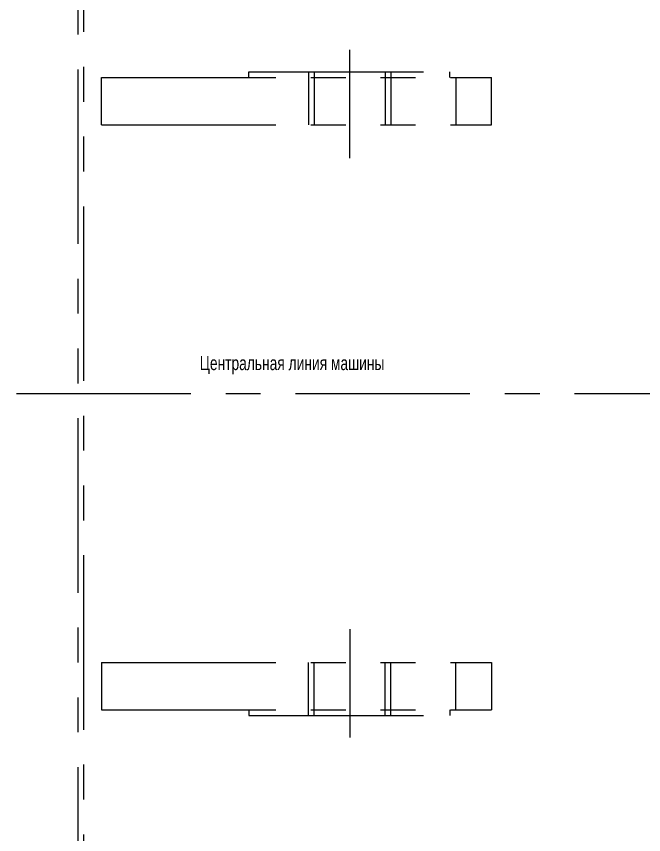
# Model space of a CAD drawing. Header units: millimetres. Extents: x 0 to 12600, y 0 to 8910.
# Drawn here: x 1745 to 3093, y 3569 to 5328 of the extents above; entities that cross this region are included whole.
import ezdxf

# ---------------------------------------------------------------- set-up
doc = ezdxf.new("R2010")
doc.units = ezdxf.units.MM
doc.header["$LTSCALE"] = 300
doc.linetypes.add('G', pattern=[2, 1.25, -0.25, 0.25, -0.25])
doc.linetypes.add('K', pattern=[2.5, 1.25, -0.25, 0.25, -0.25, 0.25, -0.25])
for name, color, linetype in [('01', 7, 'Continuous'), ('05', 4, 'G'), ('07', 6, 'K')]:
    doc.layers.add(name, color=color, linetype=linetype)
doc.styles.get("Standard").update_dxf_attribs({"font": 'isocp', "width": 0.707, "bigfont": 'intecad.shx'})

msp = doc.modelspace()

# ---------------------------------------------------------------- linework, layer by layer
at = {"layer": '05', "color": 4, "linetype": 'G'}
msp.add_line((1745.055, 4517.321), (10995.583, 4517.321), dxfattribs=at)
at = {"layer": '07', "color": 6, "linetype": 'K'}
for p, q in [((1890.076, 2294.821), (1890.076, 6739.821)), ((1877.476, 6714.321), (1877.476, 2320.321)), ((2461.676, 5023.487), (2461.676, 5256.367)), ((2245.076, 5209.171), (2677.076, 5209.171)), ((2245.076, 5197.171), (2245.076, 5209.171)), ((2373.176, 5209.171), (2373.176, 5095.171)), ((2385.176, 5209.171), (2385.176, 5095.171)), ((2538.176, 5209.171), (2538.176, 5095.171)), ((2550.176, 5209.171), (2550.176, 5095.171)), ((2677.076, 5197.171), (2677.076, 5209.171)), ((1928.076, 5197.171), (2766.076, 5197.171)), ((1928.076, 5095.171), (1928.076, 5197.171)), ((2690.076, 5197.171), (2690.076, 5095.171)), ((2766.076, 5095.171), (2766.076, 5197.171)), ((2766.158, 5145.175), (2766.332, 5147.167)), ((1928.076, 5095.171), (2766.076, 5095.171)), ((2461.676, 4011.155), (2461.676, 3778.275)), ((1928.076, 3939.471), (2766.076, 3939.471)), ((1928.076, 3939.471), (1928.076, 3837.471)), ((2373.176, 3825.471), (2373.176, 3939.471)), ((2385.176, 3825.471), (2385.176, 3939.471)), ((2538.176, 3825.471), (2538.176, 3939.471)), ((2550.176, 3825.471), (2550.176, 3939.471)), ((2690.076, 3837.471), (2690.076, 3939.471)), ((2766.076, 3939.471), (2766.076, 3837.471)), ((2766.158, 3889.467), (2766.332, 3887.475)), ((1928.076, 3837.471), (2766.076, 3837.471)), ((2245.076, 3837.471), (2245.076, 3825.471)), ((2677.076, 3837.471), (2677.076, 3825.471)), ((2245.076, 3825.471), (2677.076, 3825.471))]:
    msp.add_line(p, q, dxfattribs=at)

# ---------------------------------------------------------------- texts
at = {"layer": '01', "insert": (2139.165, 4597.841), "char_height": 30, "attachment_point": 1}
msp.add_mtext('{\\fArial|b0|i0|c204|p34;\\C6;Центральная линия машины}', dxfattribs=at)

doc.saveas('drawing.dxf')
